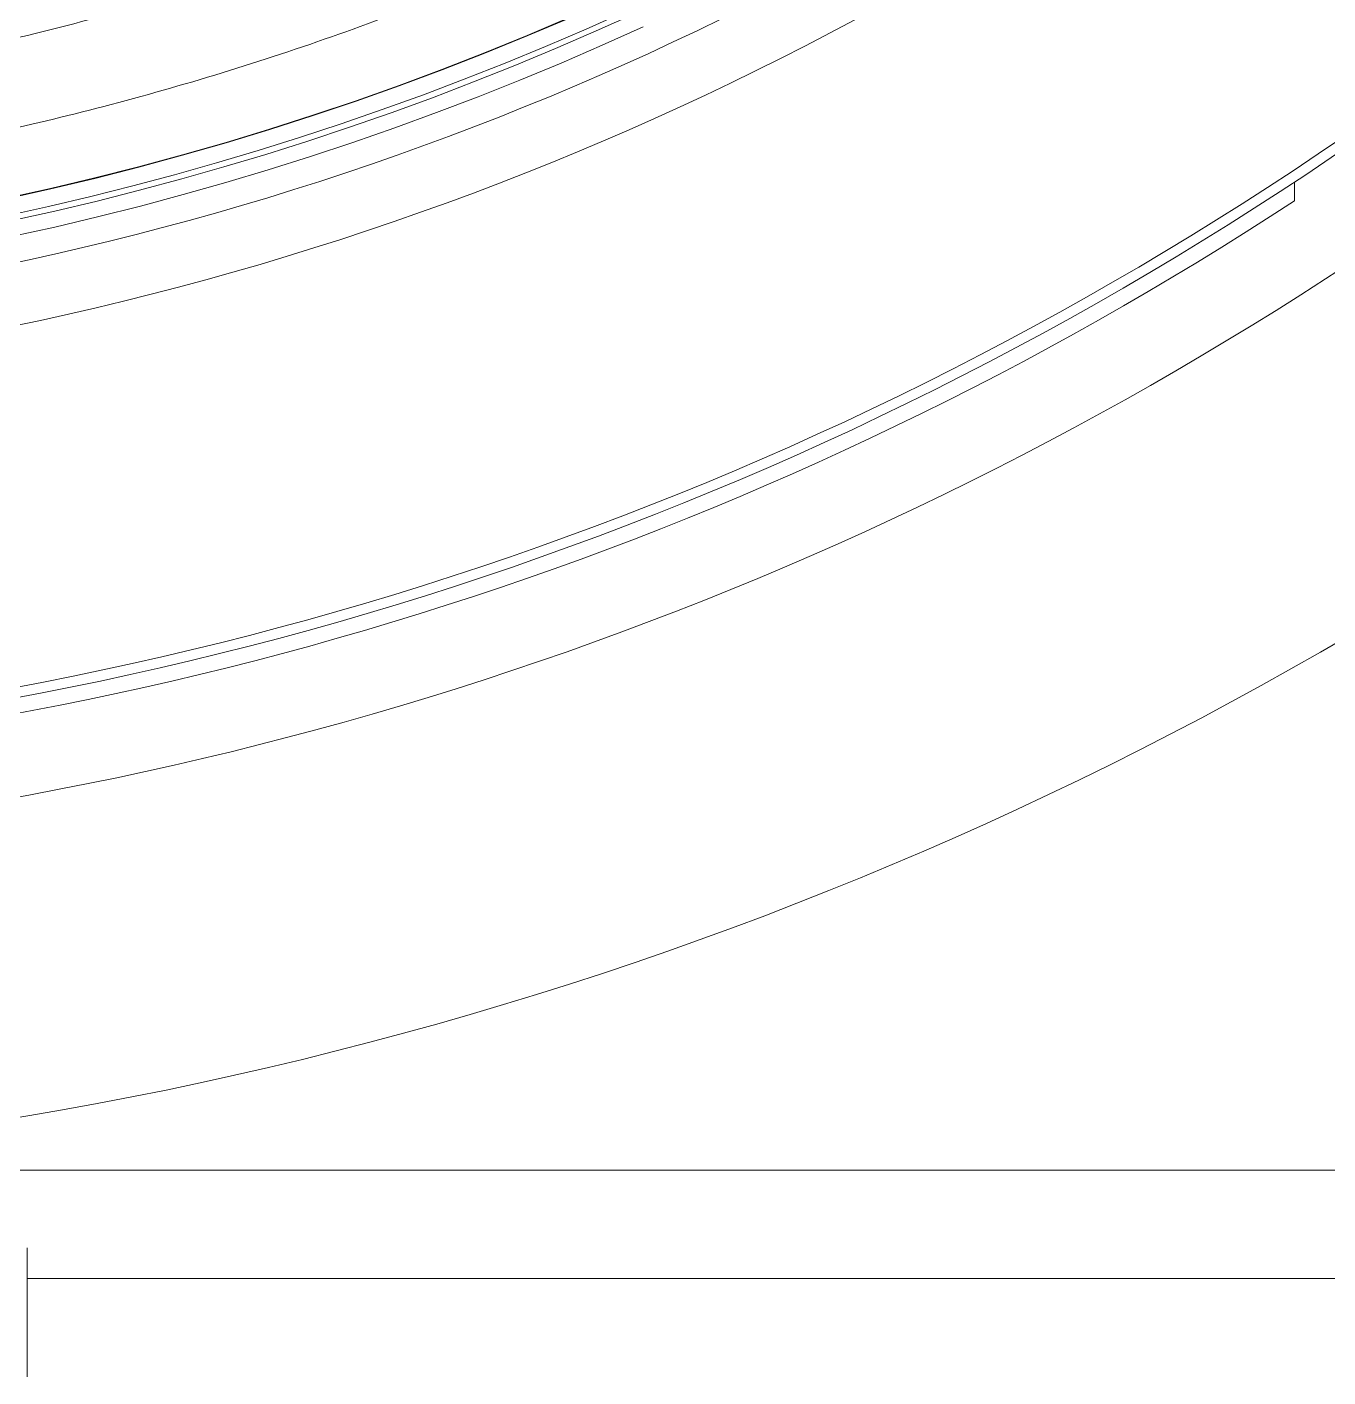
# Model space of a CAD drawing. Extents: x 16.5 to 113.1, y 4.4 to 84.5.
# Drawn here: x 107.598 to 108.855, y 31.946 to 33.252 of the extents above; entities that cross this region are included whole.
import ezdxf

# ---------------------------------------------------------------- set-up
doc = ezdxf.new("R2010")
doc.units = 0
doc.header["$MEASUREMENT"] = 0
doc.linetypes.add('SLD-SOLID', pattern=[0])
doc.layers.add('OBJECT', color=7, linetype='CONTINUOUS')

msp = doc.modelspace()

# ---------------------------------------------------------------- linework, layer by layer
at = {"layer": 'OBJECT', "linetype": 'SLD-SOLID', "lineweight": 15}
for p, q in [((108.8227, 33.1016), (108.8227, 33.0837)), ((109.1727, 32.1465), (107.5776, 32.1465)), ((107.5977, 32.0715), (107.5977, 32.0715)), ((107.5977, 31.9465), (107.5977, 32.0715)), ((107.5977, 32.0416), (109.1727, 32.0416)), ((107.5977, 31.9465), (107.5977, 31.9465))]:
    msp.add_line(p, q, dxfattribs=at)
for centre, radius, start, end in [((106.9727, 35.9065), 3.0068, 273.8025, 340.2009), ((106.9727, 35.9065), 2.9472, 273.9337, 339.5632), ((106.9727, 35.9065), 3.76, 279.0637, 343.7593), ((106.9727, 35.9065), 2.9067, 241.4467, 294.6952), ((106.9727, 35.9065), 2.901, 241.6184, 294.5249), ((106.9722, 35.907), 2.8855, 242.0886, 297.9114), ((106.9722, 35.907), 2.8851, 242.0886, 297.9114), ((106.9727, 35.9065), 2.9217, 241.1451, 294.6952), ((106.9727, 35.9065), 3.36, 273.3521, 305.6636), ((106.9727, 35.9065), 3.35, 273.5142, 305.5044), ((106.9727, 35.9065), 3.4547, 277.6517, 307.6804), ((106.9727, 35.9065), 3.375, 273.2438, 303.2401)]:
    msp.add_arc(centre, radius, start, end, dxfattribs=at)
for points, knots in [([(105.4805, 33.626), (105.5646, 33.5732), (105.7329, 33.4675), (106.0057, 33.3454), (106.2894, 33.2519), (106.5826, 33.192), (106.8806, 33.1649), (107.1787, 33.171), (107.4729, 33.211), (107.7597, 33.2825), (108.0211, 33.3797), (108.2569, 33.4942), (108.3949, 33.5821), (108.4638, 33.626)], [0, 0, 0, 0, 0.094108, 0.188508, 0.282606, 0.376776, 0.471253, 0.56542, 0.658464, 0.751806, 0.844857, 0.922428, 1, 1, 1, 1]), ([(108.5184, 33.5562), (108.454, 33.5152), (108.3248, 33.433), (108.1172, 33.3294), (107.8996, 33.2414), (107.6755, 33.1726), (107.448, 33.1231), (107.2176, 33.0927), (106.9826, 33.0818), (106.7488, 33.0909), (106.5191, 33.1193), (106.2941, 33.1661), (106.0712, 33.2322), (105.8501, 33.319), (105.6328, 33.425), (105.4951, 33.5124), (105.426, 33.5562)], [0, 0, 0, 0, 0.069874, 0.140224, 0.21209, 0.284485, 0.354361, 0.42473, 0.496663, 0.569139, 0.63829, 0.70792, 0.779053, 0.850702, 0.925062, 1, 1, 1, 1])]:
    msp.add_open_spline(points, degree=3, knots=knots, dxfattribs=at)

doc.saveas('drawing.dxf')
